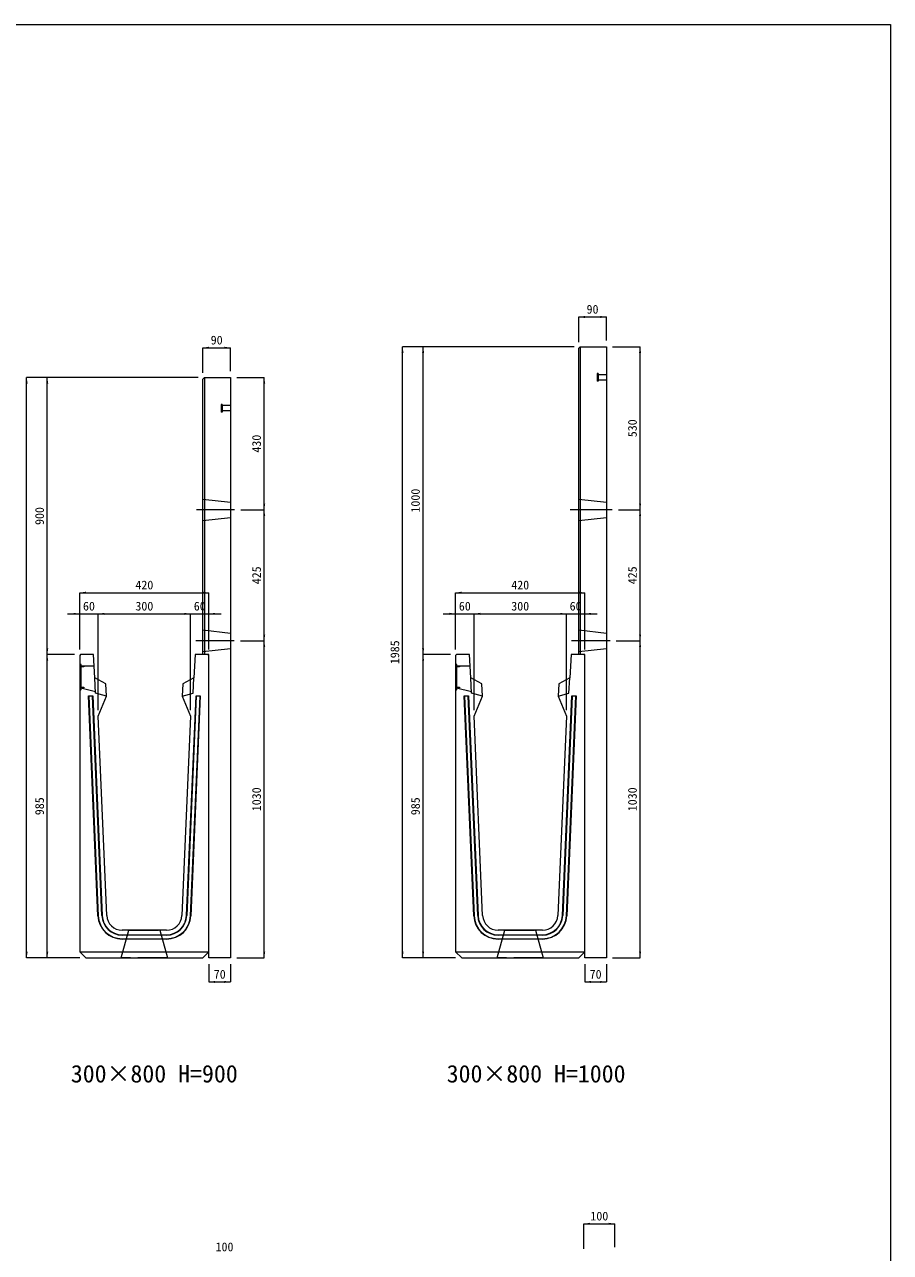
# Model space of a CAD drawing. Units: millimetres at full size; some dimension numbers follow another scale. Extents: x -7442 to 51876, y 9625 to 40052.
# Drawn here: x 14125 to 16939, y 16314 to 20302 of the extents above; entities that cross this region are included whole.
import ezdxf
from ezdxf.enums import TextEntityAlignment as Align

# ---------------------------------------------------------------- set-up
doc = ezdxf.new("R2010")
doc.units = ezdxf.units.MM
doc.header["$LTSCALE"] = 16
for name, pattern in [('DASHED', [7.5, 6, -1.5]), ('USER1', [13.5, 7.5, -6]), ('USER2', [285.75, 190.5, -31.75, 31.75, -31.75])]:
    doc.linetypes.add(name, pattern=pattern)
doc.layers.add('0_2', color=7, linetype='Continuous')
for name, color, linetype, lineweight in [('HOLE', 7, 'DASHED', 9), ('KIJUN', 5, 'Continuous', 9), ('WWAY', 5, 'Continuous', 9), ('寸法線', 7, 'Continuous', 9), ('本体', 2, 'Continuous', 13), ('補助線', 8, 'Continuous', 9), ('ｲﾝｻｰﾄ', 3, 'USER1', 9)]:
    doc.layers.add(name, color=color, linetype=linetype, lineweight=lineweight)
doc.styles.add('ＭＳ ゴシック', font='')
doc.styles.get('ＭＳ ゴシック').set_extended_font_data('MS Gothic')

# ---------------------------------------------------------------- blocks, each defined once
blk = doc.blocks.new('filled_arrow')
at = {"color": 0, "linetype": 'Continuous', "lineweight": -2}
blk.add_solid([(7.5, 1.25), (0, 0), (7.5, -1.25)], dxfattribs=at)

msp = doc.modelspace()

# ---------------------------------------------------------------- linework, layer by layer
at = {"layer": 'HOLE'}
for points in [[(14464.77, 17360.94), (14564.77, 17360.94), (14589.77, 17270.94), (14439.77, 17270.94)], [(15686.08, 17360.94), (15786.08, 17360.94), (15811.08, 17270.94), (15661.08, 17270.94)]]:
    msp.add_lwpolyline(points, close=True, dxfattribs=at)
at = {"layer": 'KIJUN'}
for p, q in [((14332.89, 18121.94), (14333.94, 18120.94)), ((14346.9, 18121.94), (14345.95, 18120.94)), ((14346.9, 18121.94), (14377.72, 17408.14)), ((14683.59, 18120.94), (14652.82, 17408.09)), ((14682.63, 18121.94), (14683.59, 18120.94)), ((14695.6, 18120.94), (14696.64, 18121.94)), ((15554.2, 18121.94), (15555.24, 18120.94)), ((15568.21, 18121.94), (15567.26, 18120.94)), ((15568.21, 18121.94), (15599.03, 17408.14)), ((15904.9, 18120.94), (15874.13, 17408.09)), ((15903.94, 18121.94), (15904.9, 18120.94)), ((15916.91, 18120.94), (15917.95, 18121.94)), ((14442.66, 17345.94), (14586.88, 17345.94)), ((14586.88, 17344.94), (14442.66, 17344.94)), ((14442.66, 17332.94), (14586.88, 17332.94)), ((14586.88, 17331.94), (14442.66, 17331.94)), ((15663.96, 17345.94), (15808.19, 17345.94)), ((15808.19, 17344.94), (15663.96, 17344.94)), ((15663.96, 17332.94), (15808.19, 17332.94)), ((15808.19, 17331.94), (15663.96, 17331.94))]:
    msp.add_line(p, q, dxfattribs=at)
at = {"layer": 'KIJUN', "color": 7, "lineweight": 13}
for p, q in [((14586.88, 17360.94), (14442.66, 17360.94)), ((15808.19, 17360.94), (15663.96, 17360.94))]:
    msp.add_line(p, q, dxfattribs=at)
at = {"layer": 'KIJUN', "color": 7}
for p, q in [((14304.77, 17290.94), (14724.77, 17290.94)), ((15526.08, 17290.94), (15946.08, 17290.94))]:
    msp.add_line(p, q, dxfattribs=at)
at = {"layer": 'KIJUN', "color": 7, "lineweight": 13}
for points in [[(14392.7, 17408.78), (14364.77, 18055.94), (14391.77, 18120.94), (14389.77, 18160.94), (14353.77, 18180.94), (14349.77, 18255.94), (14307.77, 18255.94), (14304.77, 18252.94), (14304.77, 17290.94), (14324.77, 17270.94), (14704.77, 17270.94), (14724.77, 17290.94), (14724.77, 18252.94), (14721.77, 18255.94), (14679.77, 18255.94), (14675.77, 18180.94), (14639.77, 18160.94), (14637.77, 18120.94), (14664.77, 18055.94), (14636.83, 17408.78)], [(15614.01, 17408.78), (15586.08, 18055.94), (15613.08, 18120.94), (15611.08, 18160.94), (15575.08, 18180.94), (15571.08, 18255.94), (15529.08, 18255.94), (15526.08, 18252.94), (15526.08, 17290.94), (15546.08, 17270.94), (15926.08, 17270.94), (15946.08, 17290.94), (15946.08, 18252.94), (15943.08, 18255.94), (15901.08, 18255.94), (15897.08, 18180.94), (15861.08, 18160.94), (15859.08, 18120.94), (15886.08, 18055.94), (15858.14, 17408.78)]]:
    msp.add_lwpolyline(points, dxfattribs=at)
at = {"layer": 'KIJUN', "color": 7, "linetype": 'DASHED', "lineweight": 13}
for points in [[(14391.77, 18120.94), (14356.43, 18130.94), (14353.77, 18180.94)], [(14637.77, 18120.94), (14673.1, 18130.94), (14675.77, 18180.94)], [(15613.08, 18120.94), (15577.74, 18130.94), (15575.08, 18180.94)], [(15859.08, 18120.94), (15894.41, 18130.94), (15897.08, 18180.94)]]:
    msp.add_lwpolyline(points, dxfattribs=at)
at = {"layer": 'KIJUN'}
for points in [[(14363.73, 17407.53), (14332.89, 18121.94), (14346.9, 18121.94)], [(14376.72, 17408.09), (14345.95, 18120.94), (14333.94, 18120.94), (14364.73, 17407.58)], [(14651.82, 17408.14), (14682.63, 18121.94), (14696.64, 18121.94), (14665.81, 17407.53)], [(14664.81, 17407.58), (14695.6, 18120.94), (14683.59, 18120.94)], [(15585.04, 17407.53), (15554.2, 18121.94), (15568.21, 18121.94)], [(15598.03, 17408.09), (15567.26, 18120.94), (15555.24, 18120.94), (15586.04, 17407.58)], [(15873.13, 17408.14), (15903.94, 18121.94), (15917.95, 18121.94), (15887.11, 17407.53)], [(15886.12, 17407.58), (15916.91, 18120.94), (15904.9, 18120.94)]]:
    msp.add_lwpolyline(points, dxfattribs=at)
for centre, radius, start, end in [((14442.66, 17410.94), 79, 182.47166, 270), ((14442.66, 17410.94), 78, 182.47166, 270), ((14442.66, 17410.94), 66, 182.47166, 270), ((14442.66, 17410.94), 65, 182.47166, 270), ((14586.88, 17410.94), 65, 270, 357.52834), ((14586.88, 17410.94), 66, 270, 357.52834), ((14586.88, 17410.94), 78, 270, 357.52834), ((14586.88, 17410.94), 79, 270, 357.52834), ((15663.96, 17410.94), 79, 182.47166, 270), ((15663.96, 17410.94), 78, 182.47166, 270), ((15663.96, 17410.94), 66, 182.47166, 270), ((15663.96, 17410.94), 65, 182.47166, 270), ((15808.19, 17410.94), 65, 270, 357.52834), ((15808.19, 17410.94), 66, 270, 357.52834), ((15808.19, 17410.94), 78, 270, 357.52834), ((15808.19, 17410.94), 79, 270, 357.52834)]:
    msp.add_arc(centre, radius, start, end, dxfattribs=at)
at = {"layer": 'KIJUN', "color": 7, "lineweight": 13}
for centre, start, end in [((14442.66, 17410.94), 182.47166, 270), ((14586.88, 17410.94), 270, 357.52834), ((15663.96, 17410.94), 182.47166, 270), ((15808.19, 17410.94), 270, 357.52834)]:
    msp.add_arc(centre, 50, start, end, dxfattribs=at)
at = {"layer": 'WWAY', "color": 7, "linetype": 'DASHED', "lineweight": 13}
for points in [[(14304.77, 18225.94), (14307.97, 18223.94), (14307.97, 18141.94), (14304.77, 18139.94)], [(14351.79, 18217.94), (14307.97, 18217.94), (14307.97, 18223.94), (14304.77, 18225.94)], [(15526.08, 18225.94), (15529.28, 18223.94), (15529.28, 18141.94), (15526.08, 18139.94)], [(15573.1, 18217.94), (15529.28, 18217.94), (15529.28, 18223.94), (15526.08, 18225.94)], [(14304.77, 18139.94), (14307.97, 18141.94), (14307.97, 18147.94), (14356.17, 18135.94)], [(15526.08, 18139.94), (15529.28, 18141.94), (15529.28, 18147.94), (15577.48, 18135.94)]]:
    msp.add_lwpolyline(points, dxfattribs=at)
at = {"layer": 'WWAY'}
for points in [[(14305.97, 18222.94), (14307.97, 18222.94), (14307.97, 18142.94), (14305.97, 18142.94)], [(14307.97, 18217.94), (14317.97, 18217.94), (14317.97, 18215.94), (14307.97, 18215.94)], [(15527.28, 18222.94), (15529.28, 18222.94), (15529.28, 18142.94), (15527.28, 18142.94)], [(15529.28, 18217.94), (15539.28, 18217.94), (15539.28, 18215.94), (15529.28, 18215.94)], [(14307.97, 18149.94), (14317.97, 18149.94), (14317.97, 18147.94), (14307.97, 18147.94)], [(15529.28, 18149.94), (15539.28, 18149.94), (15539.28, 18147.94), (15529.28, 18147.94)]]:
    msp.add_lwpolyline(points, close=True, dxfattribs=at)
at = {"layer": '寸法線'}
for p, q in [((15926.08, 19352.38), (16016.08, 19352.38)), ((15926.08, 19270.94), (15926.08, 19352.38)), ((16016.08, 19275.94), (16016.08, 19352.38)), ((14704.77, 19252.38), (14794.77, 19252.38)), ((14704.77, 19170.94), (14704.77, 19252.38)), ((14794.77, 19175.94), (14794.77, 19252.38)), ((15353.61, 17270.94), (15353.61, 19255.94)), ((15911.08, 19255.94), (15353.61, 19255.94)), ((15420.5, 18255.94), (15420.5, 19255.94)), ((15911.08, 19255.94), (15420.5, 19255.94)), ((16036.08, 19255.94), (16125.51, 19255.94)), ((16125.51, 18725.94), (16125.51, 19255.94)), ((14132.3, 17270.94), (14132.3, 19155.94)), ((14689.77, 19155.94), (14132.3, 19155.94)), ((14199.19, 18255.94), (14199.19, 19155.94)), ((14689.77, 19155.94), (14199.19, 19155.94)), ((14814.77, 19155.94), (14904.2, 19155.94)), ((14904.2, 18725.94), (14904.2, 19155.94)), ((14827.82, 18725.94), (14904.2, 18725.94)), ((14827.82, 18725.94), (14904.2, 18725.94)), ((14904.2, 18300.94), (14904.2, 18725.94)), ((16055.04, 18725.94), (16125.51, 18725.94)), ((16055.04, 18725.94), (16125.51, 18725.94)), ((16125.51, 18300.94), (16125.51, 18725.94)), ((14304.77, 18456.95), (14724.77, 18456.95)), ((14304.77, 18272.94), (14304.77, 18456.95)), ((14724.77, 18272.94), (14724.77, 18456.95)), ((15526.08, 18456.95), (15946.08, 18456.95)), ((15526.08, 18272.94), (15526.08, 18456.95)), ((15946.08, 18272.94), (15946.08, 18456.95)), ((14264.77, 18388.27), (14404.77, 18388.27)), ((14304.77, 18272.94), (14304.77, 18388.27)), ((14364.77, 18388.27), (14664.77, 18388.27)), ((14364.77, 18075.94), (14364.77, 18388.27)), ((14364.77, 18075.94), (14364.77, 18388.27)), ((14624.77, 18388.27), (14764.77, 18388.27)), ((14664.77, 18075.94), (14664.77, 18388.27)), ((14664.77, 18075.94), (14664.77, 18388.27)), ((14724.77, 18272.94), (14724.77, 18388.27)), ((15486.08, 18388.27), (15626.08, 18388.27)), ((15526.08, 18272.94), (15526.08, 18388.27)), ((15586.08, 18388.27), (15886.08, 18388.27)), ((15586.08, 18075.94), (15586.08, 18388.27)), ((15586.08, 18075.94), (15586.08, 18388.27)), ((15846.08, 18388.27), (15986.08, 18388.27)), ((15886.08, 18075.94), (15886.08, 18388.27)), ((15886.08, 18075.94), (15886.08, 18388.27)), ((15946.08, 18272.94), (15946.08, 18388.27)), ((14827, 18300.94), (14904.2, 18300.94)), ((14827, 18300.94), (14904.2, 18300.94)), ((14904.2, 17270.94), (14904.2, 18300.94)), ((16048.3, 18300.94), (16125.51, 18300.94)), ((16048.3, 18300.94), (16125.51, 18300.94)), ((16125.51, 17270.94), (16125.51, 18300.94)), ((14199.19, 17270.94), (14199.19, 18255.94)), ((14287.77, 18255.94), (14199.19, 18255.94)), ((14287.77, 18255.94), (14199.19, 18255.94)), ((15420.5, 17270.94), (15420.5, 18255.94)), ((15509.08, 18255.94), (15420.5, 18255.94)), ((15509.08, 18255.94), (15420.5, 18255.94)), ((14304.77, 17270.94), (14132.3, 17270.94)), ((14304.77, 17270.94), (14199.19, 17270.94)), ((14814.77, 17270.94), (14904.2, 17270.94)), ((15526.08, 17270.94), (15353.61, 17270.94)), ((15526.08, 17270.94), (15420.5, 17270.94)), ((16036.08, 17270.94), (16125.51, 17270.94)), ((14724.77, 17250.94), (14724.77, 17192.82)), ((14794.77, 17250.94), (14794.77, 17192.82)), ((15946.08, 17250.94), (15946.08, 17192.82)), ((16016.08, 17250.94), (16016.08, 17192.82)), ((14724.77, 17192.82), (14794.77, 17192.82)), ((15946.08, 17192.82), (16016.08, 17192.82)), ((15943.1, 16407.36), (16043.1, 16407.36)), ((15943.1, 16325.92), (15943.1, 16407.36)), ((16043.1, 16330.92), (16043.1, 16407.36))]:
    msp.add_line(p, q, dxfattribs=at)
at = {"layer": '寸法線', "linetype": 'USER2'}
for p, q in [((14807.82, 18725.94), (14683.74, 18725.94)), ((16035.04, 18725.94), (15898.7, 18725.94)), ((14807, 18300.94), (14681.83, 18300.94)), ((16028.3, 18300.94), (15903.14, 18300.94))]:
    msp.add_line(p, q, dxfattribs=at)
at = {"layer": '本体', "color": 4, "lineweight": 5}
for p, q in [((15931.08, 19255.94), (15931.08, 18255.94)), ((14709.77, 19155.94), (14709.77, 18255.94))]:
    msp.add_line(p, q, dxfattribs=at)
at = {"layer": '本体', "linetype": 'USER1', "lineweight": 9}
for p, q in [((14704.77, 18760.94), (14794.77, 18750.94)), ((15926.08, 18760.94), (16016.08, 18750.94)), ((14704.77, 18690.94), (14794.77, 18700.94)), ((15926.08, 18690.94), (16016.08, 18700.94)), ((14704.77, 18335.94), (14794.77, 18325.94)), ((15926.08, 18335.94), (16016.08, 18325.94)), ((14704.77, 18265.94), (14794.77, 18275.94)), ((15926.08, 18265.94), (16016.08, 18275.94))]:
    msp.add_line(p, q, dxfattribs=at)
at = {"layer": '本体'}
for points in [[(15926.08, 19250.94), (15931.08, 19255.94), (16016.08, 19255.94), (16016.08, 17270.94), (15946.08, 17270.94), (15946.08, 18255.94), (15926.08, 18255.94)], [(14704.77, 19150.94), (14709.77, 19155.94), (14794.77, 19155.94), (14794.77, 17270.94), (14724.77, 17270.94), (14724.77, 18255.94), (14704.77, 18255.94)]]:
    msp.add_lwpolyline(points, close=True, dxfattribs=at)
at = {"layer": '補助線', "color": 1, "lineweight": 13}
msp.add_lwpolyline([(5970.98, 20302.08), (16939.06, 20302.08), (16939.06, 9624.67), (5970.98, 9624.67)], close=True, dxfattribs=at)
at = {"layer": 'ｲﾝｻｰﾄ'}
for p, q in [((15986.08, 19168.44), (15986.08, 19143.44)), ((15989.08, 19168.44), (15986.08, 19168.44)), ((15989.08, 19143.44), (15986.08, 19143.44)), ((15989.08, 19168.44), (15989.08, 19143.44)), ((16016.08, 19164.44), (15989.08, 19164.44)), ((16016.08, 19147.44), (15989.08, 19147.44)), ((16016.08, 19164.44), (16016.08, 19147.44)), ((14764.77, 19068.44), (14764.77, 19043.44)), ((14767.77, 19068.44), (14764.77, 19068.44)), ((14767.77, 19068.44), (14767.77, 19043.44)), ((14794.77, 19064.44), (14767.77, 19064.44)), ((14794.77, 19064.44), (14794.77, 19047.44)), ((14767.77, 19043.44), (14764.77, 19043.44)), ((14794.77, 19047.44), (14767.77, 19047.44))]:
    msp.add_line(p, q, dxfattribs=at)

# ---------------------------------------------------------------- block references
at = {"layer": '寸法線', "xscale": 2.67, "yscale": 2.67}
for p in [(15926.08, 19352.38), (14704.77, 19252.38), (14304.77, 18456.95), (15526.08, 18456.95), (14364.77, 18388.27), (14364.77, 18388.27), (14724.77, 18388.27), (15586.08, 18388.27), (15586.08, 18388.27), (15946.08, 18388.27), (14724.77, 17192.82), (15946.08, 17192.82), (15943.1, 16407.36)]:
    msp.add_blockref('filled_arrow', p, dxfattribs=at)
for p, rotation in [((16016.08, 19352.38), 180), ((14794.77, 19252.38), 180), ((15353.61, 19255.94), 270), ((15420.5, 19255.94), 270), ((16125.51, 19255.94), 270), ((14132.3, 19155.94), 270), ((14199.19, 19155.94), 270), ((14904.2, 19155.94), 270), ((14904.2, 18725.94), 90), ((16125.51, 18725.94), 90), ((14904.2, 18725.94), 270), ((16125.51, 18725.94), 270), ((14724.77, 18456.95), 180), ((15946.08, 18456.95), 180), ((14304.77, 18388.27), 180), ((14664.77, 18388.27), 180), ((14664.77, 18388.27), 180), ((15526.08, 18388.27), 180), ((15886.08, 18388.27), 180), ((15886.08, 18388.27), 180), ((14904.2, 18300.94), 90), ((16125.51, 18300.94), 90), ((14199.19, 18255.94), 90), ((14904.2, 18300.94), 270), ((15420.5, 18255.94), 90), ((16125.51, 18300.94), 270), ((14199.19, 18255.94), 270), ((15420.5, 18255.94), 270), ((14132.3, 17270.94), 90), ((14199.19, 17270.94), 90), ((14904.2, 17270.94), 90), ((15353.61, 17270.94), 90), ((15420.5, 17270.94), 90), ((16125.51, 17270.94), 90), ((14794.77, 17192.82), 180), ((16016.08, 17192.82), 180), ((16043.1, 16407.36), 180)]:
    msp.add_blockref('filled_arrow', p, dxfattribs=dict(at, rotation=rotation))

# ---------------------------------------------------------------- texts
at = {"layer": '0_2', "style": 'ＭＳ ゴシック'}
for s, p in [('300×800 H=900', (14275.82, 16849.17)), ('300×800 H=1000', (15497.13, 16849.17))]:
    msp.add_text(s, height=56.96, dxfattribs=at).set_placement(p, align=Align.BOTTOM_LEFT)
at = {"layer": '寸法線', "style": 'ＭＳ ゴシック'}
for s, p in [('90', (15971.08, 19377.38)), ('90', (14749.77, 19277.38)), ('420', (14514.77, 18481.95)), ('420', (15736.08, 18481.95)), ('60', (14334.77, 18413.27)), ('300', (14514.77, 18413.27)), ('60', (14694.77, 18413.27)), ('60', (15556.08, 18413.27)), ('300', (15736.08, 18413.27)), ('60', (15916.08, 18413.27)), ('70', (14759.77, 17217.82)), ('70', (15981.08, 17217.82)), ('100', (15993.1, 16432.36)), ('100', (14775.23, 16332.36))]:
    msp.add_text(s, height=28.48, dxfattribs=at).set_placement(p, align=Align.MIDDLE_CENTER)
for s, p in [('530', (16100.51, 18990.94)), ('430', (14879.2, 18940.94)), ('1000', (15395.5, 18755.94)), ('900', (14174.19, 18705.94)), ('425', (14879.2, 18513.44)), ('425', (16100.51, 18513.44)), ('1985', (15328.61, 18263.44)), ('985', (14174.19, 17763.44)), ('1030', (14879.2, 17785.94)), ('985', (15395.5, 17763.44)), ('1030', (16100.51, 17785.94))]:
    msp.add_text(s, height=28.48, rotation=90, dxfattribs=at).set_placement(p, align=Align.MIDDLE_CENTER)

doc.saveas('drawing.dxf')
